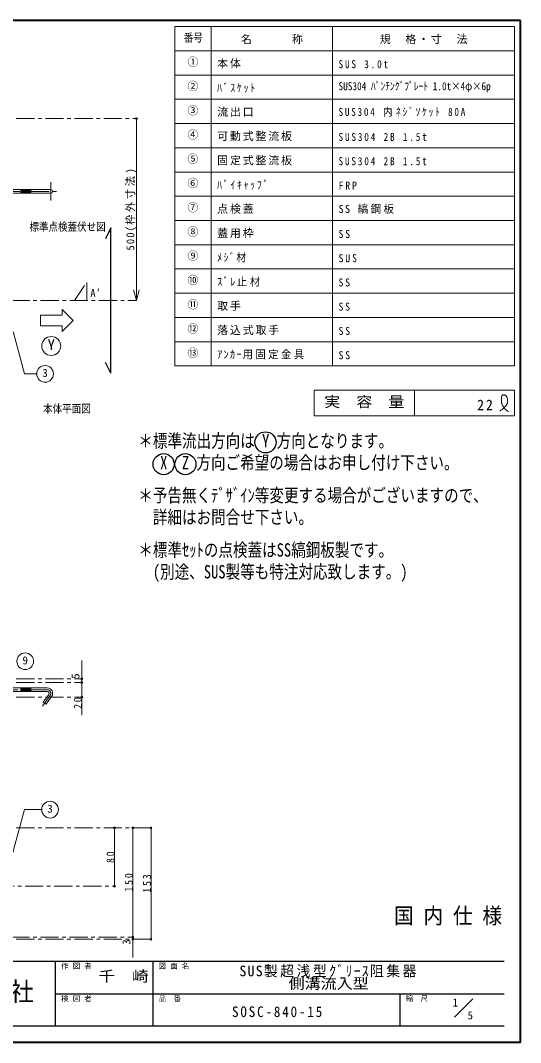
# Model space of a CAD drawing. Units: millimetres at full size, sheet at 1:5. Extents: x -1062 to 963, y -702 to 703.
# Drawn here: x 276 to 963, y -702 to 703 of the extents above; entities that cross this region are included whole.
import ezdxf
from ezdxf.enums import TextEntityAlignment as Align

# ---------------------------------------------------------------- set-up
doc = ezdxf.new("R2010")
doc.units = ezdxf.units.MM
doc.header["$LTSCALE"] = 5
doc.header["$PDMODE"] = 32
doc.header["$PDSIZE"] = 2.5
doc.linetypes.add('CHAIN1', pattern=[8, 5, -1, 1, -1])
doc.layers.add('0-A', color=4, linetype='Continuous', lineweight=9)
doc.styles.add('ＭＳ ゴシック', font='')
doc.styles.get('ＭＳ ゴシック').set_extended_font_data('MS Gothic')

msp = doc.modelspace()

# ---------------------------------------------------------------- linework, layer by layer
at = {"layer": '0-A', "color": 1, "lineweight": 40}
for p, q in [((962.602, 702.509), (-1062.398, 702.509)), ((962.602, -702.491), (962.602, 702.509)), ((962.602, -702.491), (-1062.398, -702.491))]:
    msp.add_line(p, q, dxfattribs=at)
at = {"layer": '0-A', "color": 3, "lineweight": 18}
for p, q in [((954.269, 694.176), (487.602, 694.176)), ((487.602, 227.509), (487.602, 694.176)), ((537.602, 227.509), (537.602, 694.176)), ((704.269, 227.509), (704.269, 694.176)), ((954.269, 227.509), (954.269, 694.176)), ((954.269, 660.843), (487.602, 660.843)), ((954.269, 627.509), (487.602, 627.509)), ((954.269, 594.176), (487.602, 594.176)), ((954.269, 560.843), (487.602, 560.843)), ((954.269, 527.509), (487.602, 527.509)), ((954.269, 494.176), (487.602, 494.176)), ((954.269, 460.843), (487.602, 460.843)), ((954.269, 427.509), (487.602, 427.509)), ((954.269, 394.176), (487.602, 394.176)), ((954.269, 360.843), (487.602, 360.843)), ((954.269, 327.509), (487.602, 327.509)), ((954.269, 294.176), (487.602, 294.176)), ((954.269, 260.843), (487.602, 260.843)), ((954.269, 227.509), (487.602, 227.509)), ((679.269, 194.176), (954.269, 194.176)), ((679.269, 159.176), (679.269, 194.176)), ((816.769, 159.176), (816.769, 194.176)), ((954.269, 194.176), (954.269, 159.176)), ((679.269, 159.176), (954.269, 159.176))]:
    msp.add_line(p, q, dxfattribs=at)
at = {"layer": '0-A', "linetype": 'CHAIN1'}
for p, q in [((270.102, 567.509), (435.102, 567.509)), ((317.501, 480.009), (317.501, 455.009)), ((250.102, 467.509), (330.001, 467.509)), ((350.102, 317.509), (366.769, 342.509)), ((366.769, 342.509), (366.769, 317.509)), ((-696.565, 317.509), (435.102, 317.509)), ((270.102, -202.491), (360.102, -202.491)), ((270.102, -207.491), (360.102, -207.491)), ((312.497, -217.491), (245.001, -217.491)), ((270.102, -227.491), (360.102, -227.491)), ((316.593, -225.359), (306.282, -240.084)), ((455.102, -407.491), (260.102, -407.491)), ((162.102, -487.491), (405.102, -487.491)), ((223.102, -557.491), (430.102, -557.491)), ((455.102, -560.491), (223.102, -560.491))]:
    msp.add_line(p, q, dxfattribs=at)
at = {"layer": '0-A'}
for p, q in [((435.102, 317.509), (435.102, 567.509)), ((276.087, 465.009), (276.496, 470.009)), ((277.09, 465.009), (277.499, 470.009)), ((278.094, 465.009), (278.502, 470.009)), ((279.097, 465.009), (279.506, 470.009)), ((280.1, 465.009), (280.509, 470.009)), ((281.104, 465.009), (281.512, 470.009)), ((282.107, 465.009), (282.516, 470.009)), ((283.11, 465.009), (283.519, 470.009)), ((284.114, 465.009), (284.522, 470.009)), ((285.117, 465.009), (285.526, 470.009)), ((286.12, 465.009), (286.529, 470.009)), ((287.124, 465.009), (287.532, 470.009)), ((288.127, 465.009), (288.536, 470.009)), ((289.13, 465.009), (289.539, 470.009)), ((290.001, 470.009), (290.001, 465.009)), ((435.102, 317.509), (431.22, 331.998)), ((435.102, 317.509), (438.984, 331.998)), ((303.102, 297.509), (303.102, 282.509)), ((333.102, 297.509), (303.102, 297.509)), ((333.102, 305.009), (333.102, 297.509)), ((348.102, 290.009), (333.102, 305.009)), ((333.102, 282.509), (303.102, 282.509)), ((333.102, 275.009), (348.102, 290.009)), ((333.102, 282.509), (333.102, 275.009)), ((276.087, -214.991), (276.496, -219.991)), ((277.09, -214.991), (277.499, -219.991)), ((278.094, -214.991), (278.502, -219.991)), ((279.097, -214.991), (279.506, -219.991)), ((280.1, -214.991), (280.509, -219.991)), ((281.104, -214.991), (281.512, -219.991)), ((282.107, -214.991), (282.516, -219.991)), ((283.11, -214.991), (283.519, -219.991)), ((284.114, -214.991), (284.522, -219.991)), ((285.117, -214.991), (285.526, -219.991)), ((286.12, -214.991), (286.529, -219.991)), ((287.124, -214.991), (287.532, -219.991)), ((288.127, -214.991), (288.536, -219.991)), ((289.13, -214.991), (289.539, -219.991)), ((290.001, -219.991), (290.001, -214.991)), ((405.102, -487.491), (405.102, -407.491)), ((430.102, -407.491), (430.102, -557.491)), ((455.102, -407.491), (455.102, -560.491)), ((430.102, -557.491), (430.102, -585.491))]:
    msp.add_line(p, q, dxfattribs=at)
at = {"layer": '0-A', "color": 7, "lineweight": 18}
for p, q in [((317.501, 470.009), (260.102, 470.009)), ((317.501, 465.009), (260.102, 465.009)), ((265.659, 274.852), (281.258, 216.636)), ((281.258, 216.636), (298.069, 216.636)), ((312.497, -214.991), (260.102, -214.991)), ((312.497, -219.991), (260.102, -219.991)), ((318.641, -226.793), (311.198, -237.422)), ((265.416, -441.288), (281.218, -382.316)), ((281.218, -382.316), (304.919, -382.316)), ((871.991, -667.745), (897.245, -642.491))]:
    msp.add_line(p, q, dxfattribs=at)
at = {"layer": '0-A', "color": 5, "lineweight": 25}
for p, q in [((400.102, 417.509), (392.602, 402.509)), ((400.102, 217.509), (400.102, 417.509)), ((400.102, 217.509), (392.602, 232.509))]:
    msp.add_line(p, q, dxfattribs=at)
at = {"layer": '0-A', "color": 6, "lineweight": 25}
for p, q in [((-49.898, -590.705), (940.102, -590.705)), ((324.03, -679.991), (324.03, -590.705)), ((457.959, -679.991), (457.959, -590.705)), ((324.03, -635.348), (940.102, -635.348)), ((797.245, -679.991), (797.245, -635.348)), ((940.102, -679.991), (-49.898, -679.991))]:
    msp.add_line(p, q, dxfattribs=at)
at = {"layer": '0-A'}
for points in [[(934.086, 165.664), (934.614, 166.021), (935.522, 166.639), (936.426, 167.268), (937.321, 167.915), (938.205, 168.586), (939.075, 169.289), (939.572, 169.714), (940.162, 170.245), (941.142, 171.208), (942.056, 172.232), (942.878, 173.315), (943.585, 174.456), (944.15, 175.654), (944.404, 176.375), (944.544, 176.878), (944.722, 177.764), (944.825, 178.668), (944.859, 179.587), (944.829, 180.516), (944.741, 181.45), (944.666, 181.992), (944.584, 182.47), (944.407, 183.287), (944.174, 184.083), (943.873, 184.844), (943.494, 185.559), (943.024, 186.215), (942.706, 186.563), (942.486, 186.771), (942.076, 187.098), (941.63, 187.379), (941.156, 187.604), (940.657, 187.766), (940.139, 187.855), (939.833, 187.87), (939.569, 187.859), (939.114, 187.793), (938.671, 187.67), (938.25, 187.494)], [(938.25, 187.494), (937.864, 187.27), (937.523, 187), (937.351, 186.825), (937.116, 186.512), (936.827, 185.905), (936.658, 185.226), (936.579, 184.497), (936.558, 183.735), (936.564, 182.961), (936.567, 182.514), (936.562, 181.91), (936.533, 180.893), (936.498, 179.904), (936.483, 178.936), (936.51, 177.985), (936.604, 177.046), (936.698, 176.506), (936.809, 176.029), (937.06, 175.212), (937.378, 174.406), (937.753, 173.614), (938.175, 172.842), (938.637, 172.094), (938.918, 171.673), (939.136, 171.363), (939.52, 170.84), (939.915, 170.329), (940.321, 169.825), (940.734, 169.326), (941.154, 168.828), (941.4, 168.538), (941.664, 168.228), (942.126, 167.697), (942.604, 167.181), (943.103, 166.694), (943.63, 166.249), (944.191, 165.86), (944.535, 165.664), (944.687, 165.588)], [(944.687, 165.588), (944.954, 165.467), (945.227, 165.357), (945.504, 165.254), (945.785, 165.158), (946.068, 165.064), (946.233, 165.011)], [(360.102, -177.491), (360.102, -207.491), (360.102, -252.491)]]:
    msp.add_lwpolyline(points, dxfattribs=at)
at = {"layer": '0-A', "color": 7, "lineweight": 18}
msp.add_lwpolyline([(314.545, -223.925), (307.102, -234.554), (311.198, -237.422)], dxfattribs=at)
for centre, radius in [((318.102, 255.009), 13), ((309.569, 216.636), 11.5), ((282.337, -178.38), 11.5), ((316.419, -382.316), 11.5)]:
    msp.add_circle(centre, radius, dxfattribs=at)
at = {"layer": '0-A', "color": 5, "lineweight": 25}
for centre in [(612.352, 122.509), (472.352, 92.509), (502.352, 92.509)]:
    msp.add_circle(centre, 14.5, dxfattribs=at)
at = {"layer": '0-A', "color": 7, "lineweight": 18}
for centre, radius, start in [((317.501, 467.509), 2.5, 270), ((312.497, -222.491), 7.5, 325), ((312.497, -222.491), 2.5, 325)]:
    msp.add_arc(centre, radius, start, 90, dxfattribs=at)
at = {"layer": '0-A', "linetype": 'CHAIN1'}
msp.add_arc((312.497, -222.491), 5, 325, 90, dxfattribs=at)
at = {"layer": '0-A'}
for p in [(435.102, 567.509), (360.102, -202.491), (360.102, -207.491), (360.102, -227.491), (405.102, -407.491), (430.102, -407.491), (455.102, -407.491), (405.102, -487.491), (430.102, -557.491), (430.102, -560.491), (455.102, -560.491)]:
    msp.add_point(p, dxfattribs=at)

# ---------------------------------------------------------------- texts
at = {"layer": '0-A', "color": 7, "style": 'ＭＳ ゴシック'}
for s, height, width, p in [('番号', 11, 0.85, (500.102, 670.009)), ('SUS304 ﾊﾟﾝﾁﾝｸﾞﾌﾟﾚｰﾄ 1.0t×4φ×6p', 11, 0.85, (712.602, 603.343)), ('標準点検蓋伏せ図', 11, 0.85, (288.102, 410.009)), ('実\u3000容\u3000量', 14.66, 1.1, (693.019, 166.676)), ('本体平面図', 11, 0.85, (306.852, 160.009)), ('＊標準流出方向は Y 方向となります。', 18.33, 0.8, (437.602, 110.009)), (' X  Z 方向ご希望の場合はお申し付け下さい。', 18.33, 0.8, (457.602, 80.009)), ('＊予告無くﾃﾞｻﾞｲﾝ等変更する場合がございますので、', 18.33, 0.8, (437.602, 35.009)), ('詳細はお問合せ下さい。', 18.33, 0.8, (457.602, 5.009)), ('＊標準ｾｯﾄの点検蓋はSS縞鋼板製です。', 18.33, 0.8, (437.602, -39.991)), ('(別途、SUS製等も特注対応致します。)', 18.33, 0.8, (457.602, -69.991)), ('国 内 仕 様', 21.99, 0.9, (788.852, -545.705)), ('千\u3000崎', 14.66, 1.15, (382.959, -623.026)), ('工業株式会社', 25.66, 0.95, (94.566, -652.848)), ('側溝流入型', 14.66, 1.1, (644.03, -633.026))]:
    msp.add_text(s, height=height, dxfattribs=dict(at, width=width)).set_placement(p, align=Align.BOTTOM_LEFT)
for s, height, p in [('①', 11, (505.102, 636.676)), ('②', 11, (505.102, 603.343)), ('③', 11, (505.102, 570.009)), ('④', 11, (505.102, 536.676)), ('⑤', 11, (505.102, 503.343)), ('⑥', 11, (505.102, 470.009)), ('⑦', 11, (505.102, 436.676)), ('⑧', 11, (505.102, 403.343)), ('⑨', 11, (505.102, 370.009)), ('⑩', 11, (505.102, 336.676)), ('⑪', 11, (505.102, 303.343)), ('⑫', 11, (505.102, 270.009)), ('Y', 14.66, (313.102, 245.009)), ('⑬', 11, (505.102, 236.676)), ('3', 11, (305.819, 209.136)), ('9', 11, (278.587, -185.88)), ('3', 11, (312.669, -389.816)), ('作 図 者', 7.331, (331.53, -603.205)), ('図 面 名', 7.331, (465.459, -603.205)), ('検 図 者', 7.331, (331.53, -647.848)), ('品\u3000番', 7.331, (465.459, -647.848)), ('縮\u3000尺', 7.331, (804.745, -647.848)), ('1', 11, (869.451, -656.252)), ('5', 11, (889.811, -673.942))]:
    msp.add_text(s, height=height, dxfattribs=at).set_placement(p, align=Align.BOTTOM_LEFT)
for s, p in [('5', (360.102, -202.491)), ('3', (430.102, -567.991))]:
    msp.add_text(s, height=11, rotation=90, dxfattribs=at).set_placement(p, align=Align.BOTTOM_LEFT)
at = {"layer": '0-A', "color": 7, "attachment_point": 7, "style": 'ＭＳ ゴシック'}
for s, insert, char_height in [('\\T1.17;名\u3000\u3000\u3000称', (578.435, 670.009), 11), ('\\T1.17;規\u3000格・寸\u3000法', (769.269, 670.009), 11), ('\\T1.17;本体', (545.935, 636.676), 11), ('\\T1.39;\\W0.85;SUS\\~3.0t', (712.602, 636.676), 11), ('\\T1.39;\\W0.85;ﾊﾞｽｹｯﾄ', (545.935, 603.343), 11), ('\\T1.17;流出口', (545.935, 570.009), 11), ('\\T1.37;\\W0.85;SUS304\\~内ﾈｼﾞｿｹｯﾄ\\~80A', (712.602, 570.009), 11), ('\\T1.17;可動式整流板', (545.935, 536.676), 11), ('\\T1.39;\\W0.85;SUS304\\~2B\\~1.5t', (712.602, 536.676), 11), ('\\T1.17;固定式整流板', (545.935, 503.343), 11), ('\\T1.39;\\W0.85;SUS304\\~2B\\~1.5t', (712.602, 503.343), 11), ('\\T1.39;\\W0.85;ﾊﾟｲｷｬｯﾌﾟ', (545.935, 470.009), 11), ('\\T1.38;\\W0.9;FRP', (712.602, 470.009), 11), ('\\T1.17;点検蓋', (545.935, 436.676), 11), ('\\T1.24;\\W0.95;SS\\~縞鋼板', (712.602, 436.676), 11), ('\\T1.17;蓋用枠', (545.935, 403.343), 11), ('\\T1.36;\\W0.9;SS', (712.602, 403.343), 11), ('\\T1.3;\\W0.9;ﾒｼﾞ材', (545.935, 370.009), 11), ('\\T1.38;\\W0.9;SUS', (712.602, 370.009), 11), ('\\T1.26;\\W0.95;ｽﾞﾚ止材', (545.935, 336.676), 11), ('\\T1.36;\\W0.9;SS', (712.602, 336.676), 11), ('\\T1.24;\\W0.95;A’', (371.769, 322.509), 11), ('\\T1.17;取手', (545.935, 303.343), 11), ('\\T1.36;\\W0.9;SS', (712.602, 303.343), 11), ('\\T1.17;落込式取手', (545.935, 270.009), 11), ('\\T1.36;\\W0.9;SS', (712.602, 270.009), 11), ('\\T1.23;\\W0.95;ｱﾝｶｰ用固定金具', (545.935, 236.676), 11), ('\\T1.36;\\W0.9;SS', (712.602, 236.676), 11), ('\\T1.27;\\W0.95;22', (903.019, 166.676), 14.66), ('\\T1.18;\\W0.95;SUS製超浅型ｸﾞﾘｰｽ阻集器', (576.53, -613.026), 14.66), ('\\T1.28;\\W0.9;SOSC-840-15', (566.352, -667.669), 14.66)]:
    msp.add_mtext(s, dxfattribs=dict(at, insert=insert, char_height=char_height))
at = {"layer": '0-A', "color": 7, "char_height": 11, "attachment_point": 7, "rotation": 90, "style": 'ＭＳ ゴシック'}
for s, insert in [('\\T1.24;\\W0.95;500(枠外寸法)', (435.102, 386.259)), ('\\T1.36;\\W0.9;20', (360.102, -243.741)), ('\\T1.36;\\W0.9;80', (405.102, -455.616)), ('\\T1.38;\\W0.9;150', (430.102, -494.991)), ('\\T1.38;\\W0.9;153', (455.102, -496.491))]:
    msp.add_mtext(s, dxfattribs=dict(at, insert=insert))

doc.saveas('drawing.dxf')
